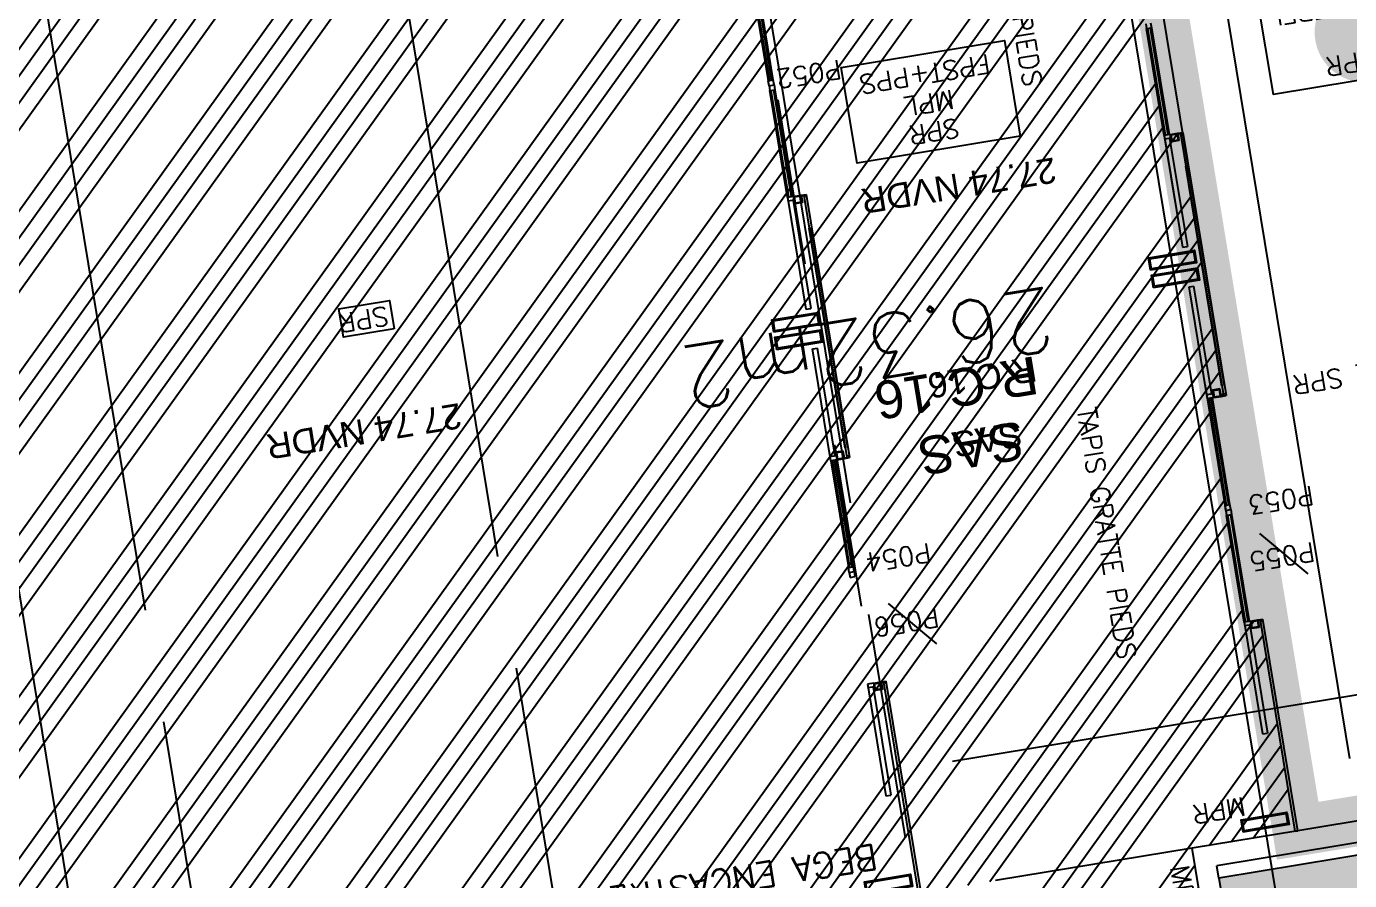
# Model space of a CAD drawing. Header units: millimetres. Extents: x 33240 to 33395, y 51607 to 51720.
# Drawn here: x 33367.24 to 33377.76, y 51675.91 to 51682.7 of the extents above; entities that cross this region are included whole.
import ezdxf
from ezdxf.enums import TextEntityAlignment as Align

# ---------------------------------------------------------------- set-up
doc = ezdxf.new("R2010")
doc.units = ezdxf.units.MM
doc.header["$LTSCALE"] = 0.3
doc.header["$MEASUREMENT"] = 0
doc.header["$PDMODE"] = 34
doc.header["$PDSIZE"] = 0.3
for name, pattern in [('ACAD_ISO02W100', [15, 12, -3]), ('ACAD_ISO08W100', [36, 24, -3, 6, -3]), ('ACAD_ISO10W100', [18, 12, -3, 0, -3]), ('ACAD_ISO13W100', [36, 12, -3, 12, -3, 0, -3, 0, -3])]:
    doc.linetypes.add(name, pattern=pattern)
doc.layers.get('0').update_dxf_attribs({"linetype": 'CONTINUOUS'})
doc.layers.get('DEFPOINTS').update_dxf_attribs({"linetype": 'CONTINUOUS'})
for name, color, linetype in [('00-TRAMES-BAT', 7, 'ACAD_ISO08W100'), ('01-TREMIE-ESCAL-ASC', 4, 'CONTINUOUS'), ('02-MURS-PORTEUR', 1, 'CONTINUOUS'), ('05-MEN-EXT', 142, 'CONTINUOUS'), ('05-MEN-EXT-NUM', 3, 'CONTINUOUS'), ('05-MEN-INT', 4, 'CONTINUOUS'), ('05-MEN-INT-NUM', 62, 'CONTINUOUS'), ('07-REVT-SOL', 8, 'CONTINUOUS'), ('07-REVT.PIERRE', 21, 'CONTINUOUS'), ('09-COT-EXT', 4, 'CONTINUOUS'), ('10-ANN-ALTITUDE', 152, 'CONTINUOUS'), ('10-ANN-NOMENCLATURE', 3, 'CONTINUOUS'), ('10-ANN-NOMPIECE', 3, 'CONTINUOUS'), ('10-ANN-NOMPIECE-CODE', 171, 'CONTINUOUS'), ('10-ANN-REPCOUPE', 1, 'CONTINUOUS'), ('10-ANN-SURF', 62, 'CONTINUOUS'), ('10-ANN-TEXTE', 3, 'CONTINUOUS'), ('11-RES-ELECTRICITE', 71, 'CONTINUOUS'), ('11-RES-EP', 150, 'ACAD_ISO13W100'), ('11-RES-ETANCH-POLY-TEXTE', 40, 'ACAD_ISO10W100'), ('14-HACH-MURS', 253, 'CONTINUOUS')]:
    doc.layers.add(name, color=color, linetype=linetype)
doc.styles.add('ANN', font='romans.shx')
doc.styles.add('COT', font='romans.shx')
doc.styles.add('NDP', font='ARIAL.TTF')
doc.styles.add('NIV', font='ARIAL.TTF', dxfattribs={"height": 0.2})
doc.styles.add('ROMANS', font='romans.shx', dxfattribs={"height": 0.2})
doc.styles.add('SURF', font='romans.shx', dxfattribs={"height": 0.5})
doc.dimstyles.new('COTEXT', dxfattribs={"dimtxt": 0.15, "dimasz": 0.11, "dimexe": 0, "dimexo": 0, "dimgap": 0.05, "dimtad": 1, "dimdec": 3, "dimdsep": 46, "dimtxsty": 'COT', "dimblk1": 'COTBLOC', "dimblk2": 'COTBLOC', "dimsah": 1, "dimcen": -0.1, "dimse1": 1, "dimse2": 1, "dimadec": 0, "dimazin": 0, "dimtfac": 1, "dimtdec": 3, "dimtmove": 2, "dimatfit": 3, "dimldrblk": 'COTBLOC', "dimfxl": 1, "dimtolj": 1, "dimarcsym": 0})

# ---------------------------------------------------------------- blocks, each defined once
blk = doc.blocks.new('COTBLOC')
for p, q in [((0, -1.3608), (0, 1.3608)), ((-0.76, 0), (-0.99, 0)), ((0, 0), (-0.76, 0)), ((0, 0), (0.76, 0)), ((0.76, 0), (0.99, 0))]:
    blk.add_line(p, q)
at = {"const_width": 0.15}
blk.add_lwpolyline([(-0.1, 0, 1), (0.1, 0, 1)], format="xyb", close=True, dxfattribs=at)
blk = doc.blocks.new('*D53')
at = {"layer": '09-COT-EXT', "color": 0, "lineweight": -2}
blk.add_line((33379.287, 51707.393), (33387.106, 51659.909), dxfattribs=at)
at = {"layer": 'DEFPOINTS', "color": 0}
for p in [(33376.323, 51707.016), (33387.124, 51659.801), (33384.178, 51659.316)]:
    blk.add_point(p, dxfattribs=at)
at = {"layer": '09-COT-EXT', "color": 0, "lineweight": -2, "xscale": 0.11, "yscale": 0.11, "zscale": 0.11}
for p, rotation in [((33379.269, 51707.501), 99.3505736686924), ((33387.124, 51659.801), 279.3505736686924)]:
    blk.add_blockref('COTBLOC', p, dxfattribs=dict(at, rotation=rotation))
at = {"layer": '09-COT-EXT', "color": 0, "insert": (33383.32, 51683.671), "char_height": 0.15, "attachment_point": 5, "rotation": 279.3506, "style": 'COT'}
blk.add_mtext('\\A1;48.343', dxfattribs=at)
blk = doc.blocks.new('*D55')
at = {"layer": '09-COT-EXT', "color": 0, "lineweight": -2}
blk.add_line((33379.941, 51685.571), (33381.426, 51676.551), dxfattribs=at)
at = {"layer": 'DEFPOINTS', "color": 0}
for p in [(33377.313, 51685.25), (33381.444, 51676.442), (33378.582, 51675.971)]:
    blk.add_point(p, dxfattribs=at)
at = {"layer": '09-COT-EXT', "color": 0, "lineweight": -2, "xscale": 0.11, "yscale": 0.11, "zscale": 0.11}
for p, rotation in [((33379.923, 51685.679), 99.3505736686924), ((33381.444, 51676.442), 279.3505736686924)]:
    blk.add_blockref('COTBLOC', p, dxfattribs=dict(at, rotation=rotation))
at = {"layer": '09-COT-EXT', "color": 0, "insert": (33380.807, 51681.081), "char_height": 0.15, "attachment_point": 5, "rotation": 279.3506, "style": 'COT'}
blk.add_mtext('\\A1;9.362', dxfattribs=at)
blk = doc.blocks.new('SMP2')
blk.add_lwpolyline([(-1.315, 0), (0, 0), (0, -0.77), (-1.315, -0.77)], close=True)
at = {"style": 'ROMANS'}
for tag, p in [('SOLS', (-0.646, -0.148)), ('PAROIS', (-0.643, -0.377)), ('FAUX-PLAFONDS', (-0.646, -0.61))]:
    blk.add_attdef(tag, text='', height=0.15, dxfattribs=at).set_placement(p, align=Align.MIDDLE)

msp = doc.modelspace()

# ---------------------------------------------------------------- hatches: boundary and pattern name
at = {"layer": '07-REVT-SOL'}
h = msp.add_hatch(dxfattribs=at)
h.set_pattern_fill('ANSI34', color=256, style=0)
h.set_pattern_definition([(234.3505737, (57752.873, 108291.1774), (0.609448717, -0.4371181325), []), (234.3505737, (57752.69855, 108291.1487), (0.609448717, -0.4371181325), []), (234.3505737, (57752.5241, 108291.12), (0.609448717, -0.4371181325), []), (234.3505737, (57752.3497, 108291.09124), (0.609448717, -0.4371181325), [])])
h.paths.add_polyline_path([(33309.5314, 51685.8588), (33309.227, 51686.3339), (33308.7901, 51686.9168), (33308.2417, 51687.5322), (33307.7231, 51688.0157), (33307.1703, 51688.4635), (33306.6491, 51688.8373), (33306.1684, 51689.1099), (33305.6057, 51689.375), (33304.8593, 51689.5906), (33304.3981, 51689.6614), (33304.0875, 51689.6801), (33303.4661, 51689.653), (33302.8229, 51689.5078), (33302.2165, 51689.3237), (33301.8431, 51689.1436), (33301.2325, 51688.7418), (33301.0441, 51688.5546), (33300.8119, 51688.2317), (33300.636, 51687.875), (33300.5145, 51687.359), (33300.505, 51686.6688), (33300.5777, 51685.9763), (33300.7416, 51685.2753), (33300.9406, 51684.7213), (33301.0157, 51684.5876), (33307.3638, 51673.1728), (33307.5551, 51673.4027), (33307.8762, 51673.8025), (33308.1163, 51674.1181), (33308.411, 51674.5325), (33308.7556, 51675.0512), (33309.048, 51675.5283), (33309.3762, 51676.1097), (33309.5889, 51676.5207), (33309.7607, 51676.8698), (33310.0204, 51677.4522), (33310.2137, 51677.9361), (33310.3288, 51678.2748), (33310.4454, 51678.6692), (33310.6648, 51679.6374), (33310.76, 51680.4082), (33310.7988, 51681.1264), (33310.7886, 51681.6572), (33311.6353, 51681.6308), (33311.6077, 51680.7216), (33311.5149, 51679.9648), (33311.413, 51679.3793), (33311.2805, 51678.8426), (33311.0938, 51678.2397), (33310.6536, 51677.1452), (33310.0752, 51675.9925), (33309.4154, 51674.8904), (33308.8726, 51674.099), (33308.2849, 51673.3459), (33307.8733, 51672.8629), (33307.228, 51672.1682), (33306.3132, 51671.3076), (33305.9865, 51671.0325), (33305.8529, 51670.9201), (33304.975, 51670.2548), (33303.8087, 51669.4948), (33303.0073, 51669.0533), (33301.8018, 51668.4879), (33300.9566, 51668.032), (33299.3651, 51667.685), (33298.3344, 51667.4599), (33297.6468, 51667.3707), (33296.7824, 51667.2899), (33295.9203, 51667.253), (33295.2266, 51667.2152), (33294.1119, 51667.2875), (33293.3748, 51667.4449), (33292.5369, 51667.5422), (33291.7914, 51667.7628), (33290.9562, 51668.1367), (33290.4698, 51668.2741), (33289.8201, 51668.6138), (33289.1999, 51669.0055), (33288.3839, 51669.5907), (33287.876, 51669.955), (33287.2211, 51670.7667), (33274.7777, 51668.6362), (33276.256, 51659.6586), (33284.2497, 51660.9749), (33284.3561, 51660.329), (33287.1543, 51660.7657), (33287.0441, 51661.435), (33288.3848, 51661.6423), (33288.4866, 51660.9834), (33292.2493, 51661.603), (33292.1421, 51662.2745), (33293.3262, 51662.4694), (33294.2159, 51657.0657), (33297.0273, 51657.8411), (33296.5137, 51662.3558), (33296.1876, 51662.9406), (33297.1941, 51663.1064), (33297.3208, 51662.3368), (33297.3071, 51662.3342), (33297.2354, 51662.0285), (33297.1718, 51661.7039), (33297.1191, 51661.3565), (33297.0807, 51661.0087), (33297.0553, 51660.6759), (33297.0448, 51660.2508), (33297.0546, 51659.9073), (33297.0786, 51659.5031), (33297.126, 51659.0791), (33297.2144, 51658.5421), (33297.1583, 51658.5188), (33297.3195, 51657.5459), (33297.3809, 51657.5561), (33297.3948, 51657.457), (33298.8658, 51657.679), (33298.8462, 51657.7974), (33298.9103, 51657.8079), (33298.7662, 51658.6942), (33298.7288, 51659.1864), (33298.7198, 51659.4049), (33298.7232, 51660.1393), (33298.7457, 51660.5123), (33298.7907, 51660.9605), (33298.8677, 51661.4609), (33298.9907, 51662.0019), (33299.0813, 51662.4183), (33299.1901, 51662.781), (33299.4457, 51663.3946), (33299.6955, 51663.8263), (33299.9745, 51664.1844), (33300.2447, 51664.447), (33300.5617, 51664.6801), (33300.8381, 51664.8192), (33301.2209, 51664.9383), (33301.4693, 51664.9787), (33301.841, 51664.9673), (33302.2061, 51664.8995), (33302.6126, 51664.7536), (33302.9838, 51664.5426), (33303.3445, 51664.2838), (33303.6583, 51663.9764), (33303.8954, 51663.7058), (33304.1617, 51663.3541), (33304.4484, 51662.8985), (33304.7788, 51662.2731), (33305.0523, 51661.5322), (33305.2961, 51660.675), (33305.4695, 51659.9959), (33305.6024, 51659.3706), (33305.6852, 51658.9167), (33307.3767, 51659.1899), (33307.1404, 51660.5973), (33307.0303, 51661.1738), (33306.9413, 51661.6002), (33306.7799, 51662.3125), (33306.6023, 51663.0284), (33306.4522, 51663.5891), (33306.3171, 51663.5669), (33306.1501, 51664.5811), (33310.3148, 51665.2669), (33310.4416, 51664.4972), (33315.177, 51665.277), (33315.0503, 51666.0466), (33321.9737, 51667.1866), (33322.0842, 51666.5156), (33326.0968, 51667.1763), (33325.9863, 51667.8474), (33338.2877, 51669.8729), (33338.4145, 51669.1031), (33337.1627, 51668.8969), (33337.4803, 51666.9678), (33338.0209, 51667.0568), (33338.5748, 51667.148), (33338.8591, 51667.1949), (33339.4721, 51667.2958), (33339.4876, 51667.2022), (33342.9411, 51667.7709), (33342.9248, 51667.8696), (33343.8326, 51668.019), (33343.8488, 51667.9204), (33345.1427, 51668.1334), (33344.8096, 51670.1562), (33343.348, 51669.9155), (33343.2212, 51670.6853), (33356.0482, 51672.7974), (33356.1749, 51672.0277), (33354.958, 51671.8273), (33355.3024, 51669.7355), (33360.6718, 51670.6196), (33360.3274, 51672.7114), (33359.1351, 51672.5151), (33359.0083, 51673.2848), (33361.9356, 51673.7669), (33362.0461, 51673.0958), (33364.4142, 51673.4857), (33364.3037, 51674.1568), (33367.7572, 51674.7255), (33367.8839, 51673.9557), (33371.2387, 51674.5081), (33371.112, 51675.2779), (33374.9437, 51675.9088), (33375.0705, 51675.1391), (33376.6328, 51675.3963), (33376.506, 51676.1661), (33377.325, 51676.3009), (33377.0481, 51677.9827), (33376.9198, 51677.9616), (33376.6273, 51679.7377), (33376.7556, 51679.7588), (33376.4112, 51681.8507), (33376.2829, 51681.8295), (33375.9904, 51683.6056), (33376.1187, 51683.6267), (33375.8418, 51685.3086), (33360.6783, 51682.8117), (33360.8797, 51680.4431), (33357.4663, 51679.6643), (33355.8502, 51679.2955), (33350.3855, 51678.0486), (33349.3674, 51677.9353), (33349.2809, 51678.7127), (33350.1901, 51678.8161), (33350.4466, 51678.8746), (33350.1324, 51680.7824), (33345.8713, 51680.0807), (33346.1535, 51678.3669), (33347.7703, 51678.5446), (33347.8568, 51677.7672), (33337.862, 51676.655), (33331.4691, 51682.1156), (33331.436, 51682.1102), (33331.3791, 51682.4555), (33331.426, 51682.4633), (33332.4803, 51685.4342), (33333.3075, 51685.2862), (33334.1791, 51687.6816), (33333.3953, 51687.9546), (33334.4746, 51690.9071), (33334.675, 51691.1303), (33338.2027, 51692.6579), (33338.2118, 51692.6161), (33338.5092, 51692.2989), (33338.6344, 51692.0226), (33341.707, 51693.0697), (33341.5019, 51693.412), (33341.3795, 51693.7866), (33344.946, 51694.7179), (33345.2392, 51694.7817), (33348.5761, 51695.3735), (33348.8741, 51695.4084), (33348.9099, 51694.6324), (33348.9146, 51694.6048), (33352.1472, 51694.9081), (33352.1459, 51695.2202), (33352.2417, 51695.6865), (33356.3412, 51695.7195), (33356.4073, 51695.575), (33357.7275, 51698.1124), (33357.1877, 51701.3904), (33320.2349, 51695.2976), (33319.7443, 51698.296), (33309.9064, 51696.6761), (33310.4, 51693.6782), (33300.57, 51692.0596), (33300.7406, 51691.0235), (33301.5358, 51691.0422), (33302.2561, 51690.9986), (33302.8984, 51690.9343), (33303.2847, 51690.8855), (33303.8837, 51690.7723), (33304.4095, 51690.6586), (33304.8482, 51690.5355), (33305.6756, 51690.2459), (33306.363, 51689.935), (33307.0247, 51689.5803), (33307.6503, 51689.1728), (33308.244, 51688.725), (33308.7944, 51688.2296), (33309.3073, 51687.6984), (33309.7704, 51687.1258), (33310.4433, 51686.1015), (33309.6647, 51685.6359)])
at = {"layer": '14-HACH-MURS', "ltscale": 10}
h = msp.add_hatch(color=256, dxfattribs=at)
h.paths.add_polyline_path([(33379.1475, 51658.8421), (33379.1768, 51658.6645), (33382.7165, 51659.2474), (33382.0817, 51663.1019), (33380.7375, 51662.8806), (33380.77, 51662.6833), (33381.8182, 51662.8559), (33382.3912, 51659.3762)])
h.paths.add_polyline_path([(33375.1806, 51658.0065), (33372.8789, 51657.6275), (33372.8497, 51657.8051), (33374.0084, 51657.9959), (33373.9559, 51658.3146), (33374.2519, 51658.3633), (33374.3044, 51658.0447), (33375.1513, 51658.1841)])
h.paths.add_polyline_path([(33371.6948, 51657.4325), (33369.9214, 51657.1405), (33369.8921, 51657.3181), (33371.6656, 51657.6101)])
h.paths.add_polyline_path([(33371.4065, 51674.5358), (33374.9027, 51675.1115), (33374.8199, 51675.6148), (33371.3236, 51675.0391)])
h.paths.add_polyline_path([(33376.8005, 51675.424), (33379.6709, 51675.8966), (33380.2357, 51672.4664), (33379.1875, 51672.2938), (33379.22, 51672.0965), (33380.5642, 51672.3178), (33379.884, 51676.4487), (33376.7176, 51675.9273)])

# ---------------------------------------------------------------- linework, layer by layer
at = {"layer": '00-TRAMES-BAT'}
for p, q in [((33377.1842, 51675.7406), (33371.3188, 51711.3609)), ((33377.3001, 51657.5982), (33368.5231, 51710.9006)), ((33374.4989, 51657.1713), (33365.7274, 51710.4402)), ((33371.6977, 51656.7445), (33362.9318, 51709.9799)), ((33380.1013, 51658.025), (33377.0882, 51676.3233))]:
    msp.add_line(p, q, dxfattribs=at)
at = {"layer": '01-TREMIE-ESCAL-ASC'}
msp.add_line((33367.7572, 51674.7255), (33366.2739, 51683.7331), dxfattribs=at)
at = {"layer": '02-MURS-PORTEUR'}
for p, q in [((33379.884, 51676.4487), (33376.7176, 51675.9273)), ((33376.7176, 51675.9273), (33376.8005, 51675.424))]:
    msp.add_line(p, q, dxfattribs=at)
at = {"layer": '05-MEN-EXT'}
for p, q in [((33376.725, 51680.068), (33376.132, 51683.6695)), ((33376.1367, 51682.7176), (33376.1432, 51682.6781)), ((33376.1432, 51682.6781), (33376.1826, 51682.6846)), ((33376.2829, 51681.8295), (33376.1432, 51682.6781)), ((33376.2928, 51681.8312), (33376.153, 51682.6797)), ((33376.1728, 51682.683), (33376.3125, 51681.8344)), ((33376.1761, 51682.7241), (33376.1826, 51682.6846)), ((33376.1826, 51682.6846), (33376.3224, 51681.836)), ((33376.1566, 51682.5964), (33376.3709, 51681.2949)), ((33376.3322, 51681.8377), (33376.2829, 51681.8295)), ((33376.2829, 51681.8295), (33376.2878, 51681.7999)), ((33376.3371, 51681.8081), (33376.2878, 51681.7999)), ((33376.3322, 51681.8377), (33376.3371, 51681.8081)), ((33376.3914, 51681.8474), (33376.4309, 51681.8539)), ((33376.3922, 51681.8425), (33376.4268, 51681.8482)), ((33376.412, 51681.8457), (33376.7548, 51679.7638)), ((33376.4292, 51681.8334), (33376.4268, 51681.8482)), ((33376.4292, 51681.8334), (33376.4342, 51681.8342)), ((33376.4309, 51681.8539), (33376.7754, 51679.7621)), ((33376.7426, 51679.8378), (33376.455, 51681.5842)), ((33376.7624, 51679.841), (33376.4748, 51681.5875)), ((33376.6078, 51679.8566), (33376.8189, 51678.5742)), ((33376.6718, 51679.7754), (33376.6225, 51679.7673)), ((33376.6273, 51679.7377), (33376.6225, 51679.7673)), ((33376.6767, 51679.7458), (33376.6273, 51679.7377)), ((33376.6273, 51679.7377), (33376.7671, 51678.8891)), ((33376.6372, 51679.7393), (33376.7769, 51678.8908)), ((33376.7967, 51678.894), (33376.6569, 51679.7426)), ((33376.8065, 51678.8956), (33376.6668, 51679.7442)), ((33376.6767, 51679.7458), (33376.6718, 51679.7754)), ((33376.7351, 51679.7605), (33376.7696, 51679.7662)), ((33376.7359, 51679.7556), (33376.7754, 51679.7621)), ((33376.7672, 51679.781), (33376.7721, 51679.7818)), ((33376.7672, 51679.781), (33376.7696, 51679.7662)), ((33376.7671, 51678.8891), (33376.8065, 51678.8956)), ((33376.7736, 51678.8497), (33376.7671, 51678.8891)), ((33376.7736, 51678.8497), (33376.813, 51678.8562)), ((33376.7736, 51678.8497), (33376.813, 51678.8562)), ((33376.7736, 51678.8497), (33376.7801, 51678.8102)), ((33376.813, 51678.8562), (33376.8065, 51678.8956)), ((33376.813, 51678.8562), (33376.8195, 51678.8167)), ((33376.7801, 51678.8102), (33376.8195, 51678.8167)), ((33376.9198, 51677.9616), (33376.7801, 51678.8102)), ((33376.9297, 51677.9632), (33376.7899, 51678.8118)), ((33376.8097, 51678.8151), (33376.9494, 51677.9665)), ((33376.8195, 51678.8167), (33376.9593, 51677.9681)), ((33376.9691, 51677.9697), (33376.9198, 51677.9616)), ((33376.9198, 51677.9616), (33376.9247, 51677.932)), ((33376.974, 51677.9401), (33376.9247, 51677.932)), ((33376.9691, 51677.9697), (33376.974, 51677.9401)), ((33377.0283, 51677.9795), (33377.0678, 51677.986)), ((33377.0291, 51677.9746), (33377.0637, 51677.9803)), ((33377.325, 51676.3009), (33377.0489, 51677.9778)), ((33377.0661, 51677.9654), (33377.0637, 51677.9803)), ((33377.0661, 51677.9654), (33377.0711, 51677.9663)), ((33377.3447, 51676.3042), (33377.0678, 51677.986)), ((33377.325, 51676.3009), (33377.3447, 51676.3042))]:
    msp.add_line(p, q, dxfattribs=at)
at = {"layer": '05-MEN-EXT', "linetype": 'ACAD_ISO02W100', "ltscale": 0.5}
for p, q in [((33376.2878, 51681.7999), (33376.4291, 51680.9415)), ((33376.3272, 51681.8064), (33376.4686, 51680.948)), ((33376.4291, 51680.9415), (33376.4686, 51680.948)), ((33376.4811, 51680.6257), (33376.5206, 51680.6322)), ((33376.6619, 51679.7738), (33376.5206, 51680.6322)), ((33376.6225, 51679.7673), (33376.4811, 51680.6257)), ((33376.9247, 51677.932), (33377.066, 51677.0736)), ((33376.9641, 51677.9385), (33377.1055, 51677.0801)), ((33377.066, 51677.0736), (33377.1055, 51677.0801))]:
    msp.add_line(p, q, dxfattribs=at)
at = {"layer": '05-MEN-EXT'}
for points in [[(33376.4012, 51681.7882), (33376.342, 51681.7785), (33376.3322, 51681.8377), (33376.3914, 51681.8474)], [(33376.3954, 51681.7923), (33376.3461, 51681.7842), (33376.338, 51681.8335), (33376.3873, 51681.8417)], [(33376.1756, 51680.7579), (33376.1593, 51680.8565), (33376.5244, 51680.9167), (33376.5407, 51680.818)], [(33376.1838, 51680.7694), (33376.1708, 51680.8483), (33376.5162, 51680.9052), (33376.5292, 51680.8262)], [(33376.1983, 51680.6197), (33376.1821, 51680.7184), (33376.5472, 51680.7785), (33376.5634, 51680.6798)], [(33376.2066, 51680.6312), (33376.1936, 51680.7102), (33376.5389, 51680.767), (33376.5519, 51680.6881)], [(33376.7261, 51679.8148), (33376.6669, 51679.805), (33376.6767, 51679.7458), (33376.7359, 51679.7556)], [(33376.722, 51679.809), (33376.6727, 51679.8009), (33376.6808, 51679.7516), (33376.7301, 51679.7597)], [(33377.0381, 51677.9203), (33376.9789, 51677.9105), (33376.9691, 51677.9697), (33377.0283, 51677.9795)], [(33377.0323, 51677.9244), (33376.983, 51677.9163), (33376.9749, 51677.9656), (33377.0242, 51677.9738)], [(33376.9107, 51676.2935), (33376.8945, 51676.3922), (33377.2595, 51676.4523), (33377.2758, 51676.3536)], [(33376.9189, 51676.305), (33376.906, 51676.3839), (33377.2513, 51676.4408), (33377.2643, 51676.3619)]]:
    msp.add_lwpolyline(points, close=True, dxfattribs=at)
at = {"layer": '05-MEN-EXT-NUM'}
msp.add_line((33377.0414, 51678.6672), (33377.4255, 51678.3467), dxfattribs=at)
at = {"layer": '05-MEN-INT'}
for p, q in [((33372.9974, 51683.1128), (33373.1371, 51682.2642)), ((33373.0073, 51683.1144), (33373.147, 51682.2658)), ((33373.1667, 51682.2691), (33373.027, 51683.1177)), ((33373.1766, 51682.2707), (33373.0369, 51683.1193)), ((33373.1371, 51682.2642), (33373.1766, 51682.2707)), ((33373.1436, 51682.2247), (33373.1371, 51682.2642)), ((33373.1436, 51682.2247), (33373.1831, 51682.2312)), ((33373.1436, 51682.2247), (33373.1831, 51682.2312)), ((33373.1436, 51682.2247), (33373.1501, 51682.1853)), ((33373.1831, 51682.2312), (33373.1766, 51682.2707)), ((33373.1831, 51682.2312), (33373.1896, 51682.1918)), ((33373.1501, 51682.1853), (33373.1896, 51682.1918)), ((33373.2899, 51681.3367), (33373.1501, 51682.1853)), ((33373.2997, 51681.3383), (33373.16, 51682.1869)), ((33373.1797, 51682.1901), (33373.3195, 51681.3416)), ((33373.1896, 51682.1918), (33373.3293, 51681.3432)), ((33373.2129, 51682.1117), (33373.4272, 51680.8101)), ((33373.3392, 51681.3448), (33373.2899, 51681.3367)), ((33373.2899, 51681.3367), (33373.2947, 51681.3071)), ((33373.3441, 51681.3152), (33373.2947, 51681.3071)), ((33373.3392, 51681.3448), (33373.3441, 51681.3152)), ((33373.3984, 51681.3546), (33373.4379, 51681.3611)), ((33373.3992, 51681.3496), (33373.4338, 51681.3553)), ((33373.419, 51681.3529), (33373.7618, 51679.2709)), ((33373.4362, 51681.3405), (33373.4338, 51681.3553)), ((33373.4362, 51681.3405), (33373.4411, 51681.3413)), ((33373.4379, 51681.3611), (33373.7823, 51679.2692)), ((33373.7496, 51679.3449), (33373.462, 51681.0914)), ((33373.7693, 51679.3482), (33373.4817, 51681.0947)), ((33373.6641, 51679.3719), (33373.8752, 51678.0895)), ((33373.6788, 51679.2826), (33373.6294, 51679.2745)), ((33373.6343, 51679.2449), (33373.6294, 51679.2745)), ((33373.6837, 51679.253), (33373.6788, 51679.2826)), ((33373.742, 51679.2677), (33373.7766, 51679.2734)), ((33373.7429, 51679.2627), (33373.7823, 51679.2692)), ((33373.7741, 51679.2882), (33373.7791, 51679.289)), ((33373.7741, 51679.2882), (33373.7766, 51679.2734)), ((33373.6837, 51679.253), (33373.6343, 51679.2449)), ((33373.6343, 51679.2449), (33373.774, 51678.3963)), ((33373.6442, 51679.2465), (33373.7839, 51678.3979)), ((33373.8036, 51678.4012), (33373.6639, 51679.2497)), ((33373.8135, 51678.4028), (33373.6738, 51679.2514)), ((33373.774, 51678.3963), (33373.8135, 51678.4028)), ((33373.7805, 51678.3568), (33373.774, 51678.3963)), ((33373.7805, 51678.3568), (33373.82, 51678.3633)), ((33373.7805, 51678.3568), (33373.82, 51678.3633)), ((33373.7805, 51678.3568), (33373.787, 51678.3174)), ((33373.787, 51678.3174), (33373.8265, 51678.3239)), ((33373.82, 51678.3633), (33373.8135, 51678.4028)), ((33373.82, 51678.3633), (33373.8265, 51678.3239)), ((33373.9761, 51677.4769), (33373.9268, 51677.4688)), ((33373.9761, 51677.4769), (33373.981, 51677.4473)), ((33374.0353, 51677.4867), (33374.0748, 51677.4932)), ((33374.0361, 51677.4817), (33374.0707, 51677.4874)), ((33374.332, 51675.8081), (33374.0559, 51677.485)), ((33374.0731, 51677.4726), (33374.0707, 51677.4874)), ((33374.0731, 51677.4726), (33374.078, 51677.4734)), ((33374.3517, 51675.8113), (33374.0748, 51677.4932)), ((33373.9268, 51677.4688), (33373.9316, 51677.4392)), ((33373.981, 51677.4473), (33373.9316, 51677.4392))]:
    msp.add_line(p, q, dxfattribs=at)
at = {"layer": '05-MEN-INT', "linetype": 'ACAD_ISO02W100', "ltscale": 0.5}
for p, q in [((33373.2947, 51681.3071), (33373.4361, 51680.4487)), ((33373.3342, 51681.3136), (33373.4756, 51680.4552)), ((33373.4361, 51680.4487), (33373.4756, 51680.4552)), ((33373.4881, 51680.1329), (33373.5276, 51680.1394)), ((33373.6294, 51679.2745), (33373.4881, 51680.1329)), ((33373.6689, 51679.281), (33373.5276, 51680.1394)), ((33373.9316, 51677.4392), (33374.073, 51676.5807)), ((33373.9711, 51677.4457), (33374.1125, 51676.5872)), ((33374.073, 51676.5807), (33374.1125, 51676.5872))]:
    msp.add_line(p, q, dxfattribs=at)
at = {"layer": '05-MEN-INT'}
for points in [[(33373.4082, 51681.2954), (33373.349, 51681.2856), (33373.3392, 51681.3448), (33373.3984, 51681.3546)], [(33373.4024, 51681.2995), (33373.3531, 51681.2914), (33373.345, 51681.3407), (33373.3943, 51681.3488)], [(33373.1826, 51680.265), (33373.1663, 51680.3637), (33373.5314, 51680.4238), (33373.5476, 51680.3251)], [(33373.1908, 51680.2765), (33373.1778, 51680.3555), (33373.5232, 51680.4123), (33373.5362, 51680.3334)], [(33373.2053, 51680.1269), (33373.1891, 51680.2256), (33373.5541, 51680.2857), (33373.5704, 51680.187)], [(33373.2136, 51680.1384), (33373.2006, 51680.2173), (33373.5459, 51680.2742), (33373.5589, 51680.1952)], [(33373.7331, 51679.3219), (33373.6739, 51679.3122), (33373.6837, 51679.253), (33373.7429, 51679.2627)], [(33373.729, 51679.3162), (33373.6796, 51679.3081), (33373.6878, 51679.2587), (33373.7371, 51679.2669)], [(33374.0451, 51677.4275), (33373.9859, 51677.4177), (33373.9761, 51677.4769), (33374.0353, 51677.4867)], [(33374.0393, 51677.4316), (33373.99, 51677.4235), (33373.9819, 51677.4728), (33374.0312, 51677.4809)], [(33373.9177, 51675.8007), (33373.9014, 51675.8993), (33374.2665, 51675.9595), (33374.2828, 51675.8608)], [(33373.9259, 51675.8122), (33373.9129, 51675.8911), (33374.2583, 51675.948), (33374.2713, 51675.869)]]:
    msp.add_lwpolyline(points, close=True, dxfattribs=at)
at = {"layer": '05-MEN-INT-NUM'}
msp.add_line((33374.0909, 51678.1103), (33374.475, 51677.7898), dxfattribs=at)
at = {"layer": '07-REVT.PIERRE'}
for p, q in [((33380.0079, 51676.7427), (33377.3447, 51676.3042)), ((33379.8678, 51676.5473), (33376.7014, 51676.0259)), ((33377.3447, 51676.3042), (33376.506, 51676.1661)), ((33376.6328, 51675.3963), (33376.506, 51676.1661)), ((33376.7176, 51675.9273), (33376.7014, 51676.0259))]:
    msp.add_line(p, q, dxfattribs=at)
at = {"layer": '07-REVT.PIERRE', "color": 4}
msp.add_line((33376.506, 51676.1661), (33374.9437, 51675.9088), dxfattribs=at)
at = {"layer": '10-ANN-REPCOUPE'}
msp.add_line((33381.1156, 51677.9268), (33374.6015, 51676.8542), dxfattribs=at)
at = {"layer": '10-ANN-TEXTE'}
msp.add_lwpolyline([(33370.1658, 51680.2937), (33369.7614, 51680.2271), (33369.7243, 51680.4524), (33370.1287, 51680.519)], close=True, dxfattribs=at)
at = {"layer": '11-RES-EP', "linetype": 'Continuous'}
msp.add_line((33375.7998, 51688.7638), (33377.7569, 51676.8788), dxfattribs=at)
at = {"layer": '11-RES-ETANCH-POLY-TEXTE', "const_width": 0.4}
msp.add_lwpolyline([(33309.8324, 51696.7417), (33319.7982, 51698.3827), (33320.288, 51695.4077), (33357.1727, 51701.4813), (33356.7942, 51703.7803), (33373.5288, 51706.5359), (33376.3575, 51689.3573), (33375.2261, 51689.171), (33377.3447, 51676.3042), (33380.0079, 51676.7427), (33374.2287, 51711.8401), (33270.6741, 51694.7885)], dxfattribs=at)
msp.add_lwpolyline([(33378.0746, 51682.6934, 1), (33377.6839, 51682.6075, 1)], format="xyb", close=True, dxfattribs=at)

# ---------------------------------------------------------------- block references
at = {"layer": '10-ANN-TEXTE'}
ref = msp.add_blockref('SMP2', (33377.1515, 51682.1544), dxfattribs=dict(at, rotation=189.350573668281))
ref.add_attrib('SOLS', 'SPR', dxfattribs={"layer": '0', "height": 0.15, "rotation": 189.35057, "style": 'ROMANS'}).set_placement((33377.7647, 51682.4049), align=Align.MIDDLE)
ref.add_attrib('FAUX-PLAFONDS', 'FPBP+FPFL', dxfattribs={"layer": '0', "height": 0.15, "rotation": 189.35057, "style": 'ROMANS'}).set_placement((33377.6896, 51682.8607), align=Align.MIDDLE)
at = {"layer": '10-ANN-TEXTE', "rotation": 189.350573668281}
msp.add_blockref('SMP2', (33373.8426, 51681.6095), dxfattribs=at).add_auto_attribs({'SOLS': 'SPR', 'PAROIS': 'MPL', 'FAUX-PLAFONDS': 'FPST+PPS'})

# ---------------------------------------------------------------- texts
at = {"layer": '05-MEN-EXT-NUM', "style": 'ANN'}
for s, p in [('P052', (33373.7042, 51682.4321)), ('P053', (33377.459, 51679.0477)), ('P055', (33377.4672, 51678.5987))]:
    msp.add_text(s, height=0.15, rotation=189.35057, dxfattribs=at).set_placement(p)
at = {"layer": '05-MEN-INT-NUM', "style": 'ANN'}
for s, p in [('P054', (33374.4173, 51678.5921)), ('P056', (33374.4817, 51678.0769))]:
    msp.add_text(s, height=0.15, rotation=189.35057, dxfattribs=at).set_placement(p)
at = {"layer": '10-ANN-ALTITUDE', "style": 'NIV'}
for p in [(33375.4075, 51681.6559), (33370.682, 51679.704)]:
    msp.add_text('27.74 NVDR', height=0.2, rotation=189.35057, dxfattribs=at).set_placement(p)
at = {"layer": '10-ANN-NOMENCLATURE', "color": 171, "style": 'NDP'}
msp.add_text('R.C.16', height=0.3, rotation=189.3506, dxfattribs=at).set_placement((33375.2511, 51680.0757))
at = {"layer": '10-ANN-NOMENCLATURE', "style": 'NDP'}
msp.add_text('SAS', height=0.3, rotation=189.3506, dxfattribs=at).set_placement((33375.1391, 51679.5582))
at = {"layer": '10-ANN-NOMPIECE', "style": 'NDP'}
msp.add_text('SAS', height=0.2, rotation=189.3506, dxfattribs=at).set_placement((33375.1391, 51679.5582))
at = {"layer": '10-ANN-NOMPIECE-CODE', "style": 'NDP'}
msp.add_text('R.C.16', height=0.2, rotation=189.3506, dxfattribs=at).set_placement((33375.2511, 51680.0757))
at = {"layer": '10-ANN-SURF', "style": 'SURF'}
msp.add_text('26.32m2', height=0.5, rotation=189.35057, dxfattribs=at).set_placement((33375.3723, 51680.6268))
at = {"layer": '10-ANN-TEXTE', "style": 'ANN'}
for s, rotation, p in [('TAPIS GRATTE PIEDS', 279.35057, (33374.8397, 51684.2065)), ('SPR', 189.35057, (33370.1048, 51680.4732)), ('LIMITE SPR', 189.35057, (33378.3736, 51680.095)), ('TAPIS GRATTE PIEDS', 279.35057, (33375.5889, 51679.6568)), ('MPR', 189.35057, (33376.9163, 51676.5741)), ('MPR', 279.35057, (33376.3307, 51676.0171))]:
    msp.add_text(s, height=0.15, rotation=rotation, dxfattribs=at).set_placement(p)
at = {"layer": '11-RES-ELECTRICITE', "style": 'ANN'}
msp.add_text('BEGA ENCASTRE DANS MPR', height=0.2, rotation=189.35057, dxfattribs=at).set_placement((33373.9862, 51676.2006))

# ---------------------------------------------------------------- dimensions: what is measured, and where the dimension line sits
at = {"layer": '09-COT-EXT'}
for base, p1, p2, picture, middle in [((33387.1238, 51659.8008), (33376.3232, 51707.0163), (33384.1777, 51659.3157), '*D53', (33383.3199, 51683.6714)), ((33381.4443, 51676.4421), (33377.313, 51685.2496), (33378.582, 51675.9708), '*D55', (33380.8071, 51681.081))]:
    dim = msp.add_linear_dim(base=base, p1=p1, p2=p2, angle=279.35057, dimstyle='COTEXT', dxfattribs=at)
    dim.commit()
    dim.dimension.update_dxf_attribs({"geometry": picture, "text_midpoint": middle})

doc.saveas('drawing.dxf')
